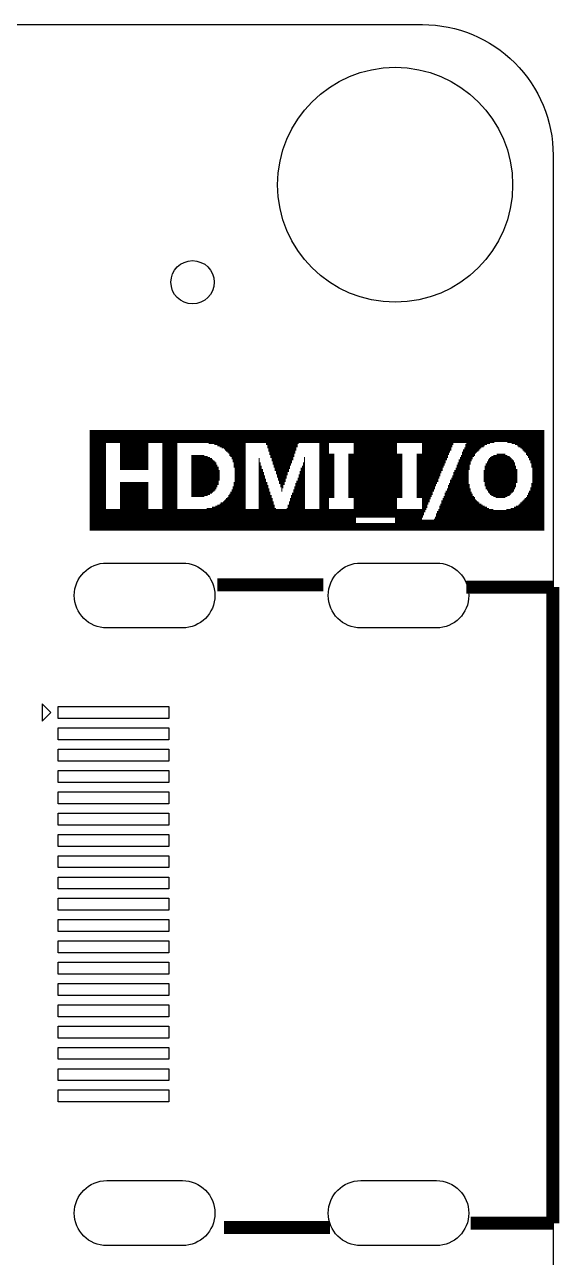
# Model space of a CAD drawing. Extents: x -16 to 114, y 9 to 99.
# Drawn here: x 101.39 to 113.94, y 70.25 to 99.19 of the extents above; entities that cross this region are included whole.
import ezdxf

# ---------------------------------------------------------------- set-up
doc = ezdxf.new("R2010")
doc.units = 0
for name, color, linetype in [('BG_OUTLINE', 7, 'CONTINUOUS'), ('MA_PEN3', 231, 'CONTINUOUS'), ('PG_SILKSCREEN_TOP', 120, 'CONTINUOUS'), ('PIN_TOP', 92, 'CONTINUOUS')]:
    doc.layers.add(name, color=color, linetype=linetype)

msp = doc.modelspace()

# ---------------------------------------------------------------- linework, layer by layer
at = {"layer": 'BG_OUTLINE'}
msp.add_lwpolyline([(-13.1341, 99.1898), (110.731, 99.1898, -0.414216), (113.7971, 96.1238), (113.7999, 12.1768), (113.7971, 12.2634, -0.414229), (110.731, 9.1973), (-13.2283, 9.1973), (-13.1267, 9.205, -0.414216), (-16.1928, 12.271), (-16.2001, 96.1238, -0.414209)], format="xyb", close=True, dxfattribs=at)
at = {"layer": 'MA_PEN3', "const_width": 0.0254}
for points in [[(102.9208, 89.662), (113.5888, 89.662)], [(102.9208, 89.6366), (113.5888, 89.6366)], [(102.9208, 89.6112), (113.5888, 89.6112)], [(102.9208, 89.5858), (113.5888, 89.5858)], [(102.9208, 89.5604), (113.5888, 89.5604)], [(102.9208, 89.535), (113.5888, 89.535)], [(102.9208, 89.5096), (113.5888, 89.5096)], [(102.9208, 89.4842), (113.5888, 89.4842)], [(102.9208, 89.4588), (113.5888, 89.4588)], [(102.9208, 89.4334), (113.5888, 89.4334)], [(102.9208, 89.408), (113.5888, 89.408)], [(102.9208, 89.3826), (112.4204, 89.3826)], [(102.9208, 89.3572), (103.3018, 89.3572)], [(102.9208, 89.3318), (103.3018, 89.3318)], [(102.9208, 89.3064), (103.3018, 89.3064)], [(102.9208, 89.281), (103.3018, 89.281)], [(102.9208, 89.2556), (103.3018, 89.2556)], [(102.9208, 89.2302), (103.3018, 89.2302)], [(102.9208, 89.2048), (103.3018, 89.2048)], [(102.9208, 89.1794), (103.3018, 89.1794)], [(102.9208, 89.154), (103.3018, 89.154)], [(102.9208, 89.1286), (103.3018, 89.1286)], [(103.632, 89.3572), (104.2924, 89.3572)], [(103.632, 89.3318), (104.2924, 89.3318)], [(103.632, 89.3064), (104.2924, 89.3064)], [(103.632, 89.281), (104.2924, 89.281)], [(103.632, 89.2556), (104.2924, 89.2556)], [(103.632, 89.2302), (104.2924, 89.2302)], [(103.632, 89.2048), (104.2924, 89.2048)], [(103.632, 89.1794), (104.2924, 89.1794)], [(103.632, 89.154), (104.2924, 89.154)], [(103.632, 89.1286), (104.2924, 89.1286)], [(104.6226, 89.3572), (104.9782, 89.3572)], [(104.6226, 89.3318), (104.9782, 89.3318)], [(104.6226, 89.3064), (104.9782, 89.3064)], [(104.6226, 89.281), (104.9782, 89.281)], [(104.6226, 89.2556), (104.9782, 89.2556)], [(104.6226, 89.2302), (104.9782, 89.2302)], [(104.6226, 89.2048), (104.9782, 89.2048)], [(104.6226, 89.1794), (104.9782, 89.1794)], [(104.6226, 89.154), (104.9782, 89.154)], [(104.6226, 89.1286), (104.9782, 89.1286)], [(105.7148, 89.3572), (106.5784, 89.3572)], [(105.8418, 89.3318), (106.5784, 89.3318)], [(105.918, 89.3064), (106.5784, 89.3064)], [(105.9688, 89.281), (106.5784, 89.281)], [(106.0196, 89.2556), (106.5784, 89.2556)], [(106.0704, 89.2302), (106.5784, 89.2302)], [(106.0958, 89.2048), (106.5784, 89.2048)], [(106.1212, 89.1794), (106.5784, 89.1794)], [(106.1466, 89.154), (106.5784, 89.154)], [(106.172, 89.1286), (106.5784, 89.1286)], [(107.061, 89.3572), (107.823, 89.3572)], [(107.061, 89.3318), (107.7976, 89.3318)], [(107.0864, 89.3064), (107.7976, 89.3064)], [(107.0864, 89.281), (107.7976, 89.281)], [(107.0864, 89.2556), (107.7722, 89.2556)], [(107.1118, 89.2302), (107.7722, 89.2302)], [(107.1118, 89.2048), (107.7722, 89.2048)], [(107.1118, 89.1794), (107.7468, 89.1794)], [(107.1372, 89.154), (107.7468, 89.154)], [(107.1372, 89.1286), (107.7468, 89.1286)], [(108.3056, 89.3572), (108.5342, 89.3572)], [(108.3056, 89.3318), (108.5342, 89.3318)], [(108.3056, 89.3064), (108.5342, 89.3064)], [(108.3056, 89.281), (108.5342, 89.281)], [(108.3056, 89.2556), (108.5342, 89.2556)], [(108.3056, 89.2302), (108.5342, 89.2302)], [(108.3056, 89.2048), (108.5342, 89.2048)], [(108.3056, 89.1794), (108.5342, 89.1794)], [(108.3056, 89.154), (108.5342, 89.154)], [(108.3056, 89.1286), (108.5342, 89.1286)], [(109.1184, 89.3572), (110.1344, 89.3572)], [(109.1184, 89.3318), (110.1344, 89.3318)], [(109.1184, 89.3064), (110.1344, 89.3064)], [(109.1184, 89.281), (110.1344, 89.281)], [(109.1184, 89.2556), (110.1344, 89.2556)], [(109.1184, 89.2302), (110.1344, 89.2302)], [(109.1184, 89.2048), (110.1344, 89.2048)], [(109.1184, 89.1794), (110.1344, 89.1794)], [(109.1184, 89.154), (110.1344, 89.154)], [(109.1184, 89.1286), (110.1344, 89.1286)], [(110.7186, 89.3572), (111.4552, 89.3572)], [(110.7186, 89.3318), (111.4552, 89.3318)], [(110.7186, 89.3064), (111.4298, 89.3064)], [(110.7186, 89.281), (111.4298, 89.281)], [(110.7186, 89.2556), (111.4044, 89.2556)], [(110.7186, 89.2302), (111.4044, 89.2302)], [(110.7186, 89.2048), (111.4044, 89.2048)], [(110.7186, 89.1794), (111.379, 89.1794)], [(110.7186, 89.154), (111.379, 89.154)], [(110.7186, 89.1286), (111.3536, 89.1286)], [(111.6584, 89.154), (112.014, 89.154)], [(111.6584, 89.1286), (111.9886, 89.1286)], [(111.6838, 89.2048), (112.0648, 89.2048)], [(111.6838, 89.1794), (112.0394, 89.1794)], [(111.7092, 89.2556), (112.1156, 89.2556)], [(111.7092, 89.2302), (112.0902, 89.2302)], [(111.7346, 89.3318), (112.2426, 89.3318)], [(111.7346, 89.3064), (112.1918, 89.3064)], [(111.7346, 89.281), (112.1664, 89.281)], [(111.76, 89.3572), (112.3188, 89.3572)], [(112.7252, 89.3826), (113.5888, 89.3826)], [(112.8268, 89.3572), (113.5888, 89.3572)], [(112.903, 89.3318), (113.5888, 89.3318)], [(112.9538, 89.3064), (113.5888, 89.3064)], [(112.9792, 89.281), (113.5888, 89.281)], [(113.03, 89.2556), (113.5888, 89.2556)], [(113.0554, 89.2302), (113.5888, 89.2302)], [(113.0808, 89.2048), (113.5888, 89.2048)], [(113.1062, 89.1794), (113.5888, 89.1794)], [(113.1316, 89.154), (113.5888, 89.154)], [(113.157, 89.1286), (113.5888, 89.1286)], [(102.9208, 89.1032), (103.3018, 89.1032)], [(102.9208, 89.0778), (103.3018, 89.0778)], [(102.9208, 89.0524), (103.3018, 89.0524)], [(102.9208, 89.027), (103.3018, 89.027)], [(102.9208, 89.0016), (103.3018, 89.0016)], [(102.9208, 88.9762), (103.3018, 88.9762)], [(102.9208, 88.9508), (103.3018, 88.9508)], [(102.9208, 88.9254), (103.3018, 88.9254)], [(102.9208, 88.9), (103.3018, 88.9)], [(102.9208, 88.8746), (103.3018, 88.8746)], [(102.9208, 88.8492), (103.3018, 88.8492)], [(103.632, 89.1032), (104.2924, 89.1032)], [(103.632, 89.0778), (104.2924, 89.0778)], [(103.632, 89.0524), (104.2924, 89.0524)], [(103.632, 89.027), (104.2924, 89.027)], [(103.632, 89.0016), (104.2924, 89.0016)], [(103.632, 88.9762), (104.2924, 88.9762)], [(103.632, 88.9508), (104.2924, 88.9508)], [(103.632, 88.9254), (104.2924, 88.9254)], [(103.632, 88.9), (104.2924, 88.9)], [(103.632, 88.8746), (104.2924, 88.8746)], [(103.632, 88.8492), (104.2924, 88.8492)], [(104.6226, 89.1032), (104.9782, 89.1032)], [(104.6226, 89.0778), (104.9782, 89.0778)], [(104.6226, 89.0524), (104.9782, 89.0524)], [(104.6226, 89.027), (104.9782, 89.027)], [(104.6226, 89.0016), (104.9782, 89.0016)], [(104.6226, 88.9762), (104.9782, 88.9762)], [(104.6226, 88.9508), (104.9782, 88.9508)], [(104.6226, 88.9254), (104.9782, 88.9254)], [(104.6226, 88.9), (104.9782, 88.9)], [(104.6226, 88.8746), (104.9782, 88.8746)], [(104.6226, 88.8492), (104.9782, 88.8492)], [(105.3084, 89.0778), (105.6132, 89.0778)], [(105.3084, 89.0524), (105.6894, 89.0524)], [(105.3084, 89.027), (105.7402, 89.027)], [(105.3084, 89.0016), (105.791, 89.0016)], [(105.3084, 88.9762), (105.8164, 88.9762)], [(105.3084, 88.9508), (105.8418, 88.9508)], [(105.3084, 88.9254), (105.8672, 88.9254)], [(105.3084, 88.9), (105.8926, 88.9)], [(105.3084, 88.8746), (105.8926, 88.8746)], [(105.3084, 88.8492), (105.918, 88.8492)], [(106.1974, 89.1032), (106.5784, 89.1032)], [(106.1974, 89.0778), (106.5784, 89.0778)], [(106.2228, 89.0524), (106.5784, 89.0524)], [(106.2482, 89.027), (106.5784, 89.027)], [(106.2482, 89.0016), (106.5784, 89.0016)], [(106.2736, 88.9762), (106.5784, 88.9762)], [(106.2736, 88.9508), (106.5784, 88.9508)], [(106.2736, 88.9254), (106.5784, 88.9254)], [(106.299, 88.9), (106.5784, 88.9)], [(106.299, 88.8746), (106.5784, 88.8746)], [(106.299, 88.8492), (106.5784, 88.8492)], [(106.8832, 89.0016), (106.9086, 89.0016)], [(106.8832, 88.9762), (106.9086, 88.9762)], [(106.8832, 88.9508), (106.9086, 88.9508)], [(106.8832, 88.9254), (106.9086, 88.9254)], [(106.8832, 88.9), (106.934, 88.9)], [(106.8832, 88.8746), (106.934, 88.8746)], [(106.8832, 88.8492), (106.934, 88.8492)], [(107.1372, 89.1032), (107.7214, 89.1032)], [(107.1626, 89.0778), (107.7214, 89.0778)], [(107.1626, 89.0524), (107.7214, 89.0524)], [(107.1626, 89.027), (107.696, 89.027)], [(107.188, 89.0016), (107.696, 89.0016)], [(107.188, 88.9762), (107.696, 88.9762)], [(107.188, 88.9508), (107.6706, 88.9508)], [(107.2134, 88.9254), (107.6706, 88.9254)], [(107.2134, 88.9), (107.6706, 88.9)], [(107.2134, 88.8746), (107.6452, 88.8746)], [(107.2388, 88.8492), (107.6452, 88.8492)], [(107.9246, 88.9), (107.9754, 88.9)], [(107.9246, 88.8746), (107.9754, 88.8746)], [(107.9246, 88.8492), (107.9754, 88.8492)], [(107.95, 89.027), (107.9754, 89.027)], [(107.95, 89.0016), (107.9754, 89.0016)], [(107.95, 88.9762), (107.9754, 88.9762)], [(107.95, 88.9508), (107.9754, 88.9508)], [(107.95, 88.9254), (107.9754, 88.9254)], [(108.3056, 89.1032), (108.6612, 89.1032)], [(108.3056, 89.0778), (108.6612, 89.0778)], [(108.3056, 89.0524), (108.6612, 89.0524)], [(108.3056, 89.027), (108.6612, 89.027)], [(108.3056, 89.0016), (108.6612, 89.0016)], [(108.3056, 88.9762), (108.6612, 88.9762)], [(108.3056, 88.9508), (108.6612, 88.9508)], [(108.3056, 88.9254), (108.6612, 88.9254)], [(108.3056, 88.9), (108.6612, 88.9)], [(108.3056, 88.8746), (108.6612, 88.8746)], [(108.3056, 88.8492), (108.6612, 88.8492)], [(108.9914, 89.1032), (110.2614, 89.1032)], [(108.9914, 89.0778), (110.2614, 89.0778)], [(108.9914, 89.0524), (110.2614, 89.0524)], [(108.9914, 89.027), (110.2614, 89.027)], [(108.9914, 89.0016), (110.2614, 89.0016)], [(108.9914, 88.9762), (110.2614, 88.9762)], [(108.9914, 88.9508), (110.2614, 88.9508)], [(108.9914, 88.9254), (110.2614, 88.9254)], [(108.9914, 88.9), (110.2614, 88.9)], [(108.9914, 88.8746), (110.2614, 88.8746)], [(108.9914, 88.8492), (110.2614, 88.8492)], [(110.5916, 89.1032), (111.3536, 89.1032)], [(110.5916, 89.0778), (111.3282, 89.0778)], [(110.5916, 89.0524), (111.3282, 89.0524)], [(110.5916, 89.027), (111.3282, 89.027)], [(110.5916, 89.0016), (111.3028, 89.0016)], [(110.5916, 88.9762), (111.3028, 88.9762)], [(110.5916, 88.9508), (111.2774, 88.9508)], [(110.5916, 88.9254), (111.2774, 88.9254)], [(110.5916, 88.9), (111.2774, 88.9)], [(110.5916, 88.8746), (111.252, 88.8746)], [(110.5916, 88.8492), (111.252, 88.8492)], [(111.5314, 88.8492), (111.8362, 88.8492)], [(111.5568, 88.9), (111.8616, 88.9)], [(111.5568, 88.8746), (111.8616, 88.8746)], [(111.5822, 88.9762), (111.887, 88.9762)], [(111.5822, 88.9508), (111.887, 88.9508)], [(111.5822, 88.9254), (111.8616, 88.9254)], [(111.6076, 89.027), (111.9124, 89.027)], [(111.6076, 89.0016), (111.9124, 89.0016)], [(111.633, 89.0778), (111.9632, 89.0778)], [(111.633, 89.0524), (111.9378, 89.0524)], [(111.6584, 89.1032), (111.9632, 89.1032)], [(112.2172, 88.8746), (112.903, 88.8746)], [(112.2172, 88.8492), (112.903, 88.8492)], [(112.2426, 88.9254), (112.8776, 88.9254)], [(112.2426, 88.9), (112.903, 88.9)], [(112.268, 88.9762), (112.8522, 88.9762)], [(112.268, 88.9508), (112.8776, 88.9508)], [(112.2934, 89.0016), (112.8268, 89.0016)], [(112.3188, 89.027), (112.8014, 89.027)], [(112.3442, 89.0524), (112.776, 89.0524)], [(112.395, 89.0778), (112.7252, 89.0778)], [(112.4712, 89.1032), (112.6744, 89.1032)], [(113.157, 89.1032), (113.5888, 89.1032)], [(113.1824, 89.0778), (113.5888, 89.0778)], [(113.2078, 89.0524), (113.5888, 89.0524)], [(113.2078, 89.027), (113.5888, 89.027)], [(113.2332, 89.0016), (113.5888, 89.0016)], [(113.2332, 88.9762), (113.5888, 88.9762)], [(113.2586, 88.9508), (113.5888, 88.9508)], [(113.2586, 88.9254), (113.5888, 88.9254)], [(113.2586, 88.9), (113.5888, 88.9)], [(113.284, 88.8746), (113.5888, 88.8746)], [(113.284, 88.8492), (113.5888, 88.8492)], [(102.9208, 88.8238), (103.3018, 88.8238)], [(102.9208, 88.7984), (103.3018, 88.7984)], [(102.9208, 88.773), (103.3018, 88.773)], [(102.9208, 88.7476), (103.3018, 88.7476)], [(102.9208, 88.7222), (103.3018, 88.7222)], [(102.9208, 88.6968), (103.3018, 88.6968)], [(102.9208, 88.6714), (103.3018, 88.6714)], [(102.9208, 88.646), (103.3018, 88.646)], [(102.9208, 88.6206), (103.3018, 88.6206)], [(102.9208, 88.5952), (103.3018, 88.5952)], [(102.9208, 88.5698), (103.3018, 88.5698)], [(102.9208, 88.5444), (103.3018, 88.5444)], [(103.632, 88.8238), (104.2924, 88.8238)], [(103.632, 88.7984), (104.2924, 88.7984)], [(103.632, 88.773), (104.2924, 88.773)], [(103.632, 88.7476), (104.2924, 88.7476)], [(104.6226, 88.8238), (104.9782, 88.8238)], [(104.6226, 88.7984), (104.9782, 88.7984)], [(104.6226, 88.773), (104.9782, 88.773)], [(104.6226, 88.7476), (104.9782, 88.7476)], [(104.6226, 88.7222), (104.9782, 88.7222)], [(104.6226, 88.6968), (104.9782, 88.6968)], [(104.6226, 88.6714), (104.9782, 88.6714)], [(104.6226, 88.646), (104.9782, 88.646)], [(104.6226, 88.6206), (104.9782, 88.6206)], [(104.6226, 88.5952), (104.9782, 88.5952)], [(104.6226, 88.5698), (104.9782, 88.5698)], [(104.6226, 88.5444), (104.9782, 88.5444)], [(105.3084, 88.8238), (105.918, 88.8238)], [(105.3084, 88.7984), (105.9434, 88.7984)], [(105.3084, 88.773), (105.9434, 88.773)], [(105.3084, 88.7476), (105.9434, 88.7476)], [(105.3084, 88.7222), (105.9688, 88.7222)], [(105.3084, 88.6968), (105.9688, 88.6968)], [(105.3084, 88.6714), (105.9688, 88.6714)], [(105.3084, 88.646), (105.9688, 88.646)], [(105.3084, 88.6206), (105.9688, 88.6206)], [(105.3084, 88.5952), (105.9688, 88.5952)], [(105.3084, 88.5698), (105.9688, 88.5698)], [(105.3084, 88.5444), (105.9688, 88.5444)], [(106.299, 88.8238), (106.5784, 88.8238)], [(106.299, 88.7984), (106.5784, 88.7984)], [(106.3244, 88.773), (106.5784, 88.773)], [(106.3244, 88.7476), (106.5784, 88.7476)], [(106.3244, 88.7222), (106.5784, 88.7222)], [(106.3244, 88.6968), (106.5784, 88.6968)], [(106.3244, 88.6714), (106.5784, 88.6714)], [(106.3244, 88.646), (106.5784, 88.646)], [(106.3244, 88.6206), (106.5784, 88.6206)], [(106.3244, 88.5952), (106.5784, 88.5952)], [(106.3244, 88.5698), (106.5784, 88.5698)], [(106.3244, 88.5444), (106.5784, 88.5444)], [(106.8832, 88.8238), (106.9594, 88.8238)], [(106.8832, 88.7984), (106.9594, 88.7984)], [(106.8832, 88.773), (106.9594, 88.773)], [(106.8832, 88.7476), (106.9848, 88.7476)], [(106.8832, 88.7222), (106.9848, 88.7222)], [(106.8832, 88.6968), (106.9848, 88.6968)], [(106.8832, 88.6714), (107.0102, 88.6714)], [(106.8832, 88.646), (107.0102, 88.646)], [(106.8832, 88.6206), (107.0102, 88.6206)], [(106.8832, 88.5952), (107.0356, 88.5952)], [(106.8832, 88.5698), (107.0356, 88.5698)], [(106.8832, 88.5444), (107.0356, 88.5444)], [(107.2388, 88.8238), (107.6198, 88.8238)], [(107.2388, 88.7984), (107.6198, 88.7984)], [(107.2642, 88.773), (107.6198, 88.773)], [(107.2642, 88.7476), (107.5944, 88.7476)], [(107.2642, 88.7222), (107.5944, 88.7222)], [(107.2896, 88.6968), (107.5944, 88.6968)], [(107.2896, 88.6714), (107.569, 88.6714)], [(107.2896, 88.646), (107.569, 88.646)], [(107.315, 88.6206), (107.569, 88.6206)], [(107.315, 88.5952), (107.5436, 88.5952)], [(107.315, 88.5698), (107.5436, 88.5698)], [(107.3404, 88.5444), (107.5436, 88.5444)], [(107.7976, 88.5444), (107.9754, 88.5444)], [(107.823, 88.6206), (107.9754, 88.6206)], [(107.823, 88.5952), (107.9754, 88.5952)], [(107.823, 88.5698), (107.9754, 88.5698)], [(107.8484, 88.6968), (107.9754, 88.6968)], [(107.8484, 88.6714), (107.9754, 88.6714)], [(107.8484, 88.646), (107.9754, 88.646)], [(107.8738, 88.773), (107.9754, 88.773)], [(107.8738, 88.7476), (107.9754, 88.7476)], [(107.8738, 88.7222), (107.9754, 88.7222)], [(107.8992, 88.8238), (107.9754, 88.8238)], [(107.8992, 88.7984), (107.9754, 88.7984)], [(108.3056, 88.8238), (108.6612, 88.8238)], [(108.3056, 88.7984), (108.6612, 88.7984)], [(108.3056, 88.773), (108.6612, 88.773)], [(108.3056, 88.7476), (108.6612, 88.7476)], [(108.3056, 88.7222), (108.6612, 88.7222)], [(108.3056, 88.6968), (108.6612, 88.6968)], [(108.3056, 88.6714), (108.6612, 88.6714)], [(108.3056, 88.646), (108.6612, 88.646)], [(108.3056, 88.6206), (108.6612, 88.6206)], [(108.3056, 88.5952), (108.6612, 88.5952)], [(108.3056, 88.5698), (108.6612, 88.5698)], [(108.3056, 88.5444), (108.6612, 88.5444)], [(108.9914, 88.8238), (110.2614, 88.8238)], [(108.9914, 88.7984), (110.2614, 88.7984)], [(108.9914, 88.773), (110.2614, 88.773)], [(108.9914, 88.7476), (110.2614, 88.7476)], [(108.9914, 88.7222), (110.2614, 88.7222)], [(108.9914, 88.6968), (110.2614, 88.6968)], [(108.9914, 88.6714), (110.2614, 88.6714)], [(108.9914, 88.646), (110.2614, 88.646)], [(108.9914, 88.6206), (110.2614, 88.6206)], [(108.9914, 88.5952), (110.2614, 88.5952)], [(108.9914, 88.5698), (110.2614, 88.5698)], [(108.9914, 88.5444), (110.2614, 88.5444)], [(110.5916, 88.8238), (111.2266, 88.8238)], [(110.5916, 88.7984), (111.2266, 88.7984)], [(110.5916, 88.773), (111.2012, 88.773)], [(110.5916, 88.7476), (111.2012, 88.7476)], [(110.5916, 88.7222), (111.2012, 88.7222)], [(110.5916, 88.6968), (111.1758, 88.6968)], [(110.5916, 88.6714), (111.1758, 88.6714)], [(110.5916, 88.646), (111.1504, 88.646)], [(110.5916, 88.6206), (111.1504, 88.6206)], [(110.5916, 88.5952), (111.1504, 88.5952)], [(110.5916, 88.5698), (111.125, 88.5698)], [(110.5916, 88.5444), (111.125, 88.5444)], [(111.4044, 88.5444), (111.8108, 88.5444)], [(111.4298, 88.5952), (111.8108, 88.5952)], [(111.4298, 88.5698), (111.8108, 88.5698)], [(111.4552, 88.6714), (111.8108, 88.6714)], [(111.4552, 88.646), (111.8108, 88.646)], [(111.4552, 88.6206), (111.8108, 88.6206)], [(111.4806, 88.7222), (111.8108, 88.7222)], [(111.4806, 88.6968), (111.8108, 88.6968)], [(111.506, 88.773), (111.8362, 88.773)], [(111.506, 88.7476), (111.8362, 88.7476)], [(111.5314, 88.8238), (111.8362, 88.8238)], [(111.5314, 88.7984), (111.8362, 88.7984)], [(112.1664, 88.7222), (112.9538, 88.7222)], [(112.1664, 88.6968), (112.9538, 88.6968)], [(112.1664, 88.6714), (112.9538, 88.6714)], [(112.1664, 88.646), (112.9538, 88.646)], [(112.1664, 88.6206), (112.9538, 88.6206)], [(112.1664, 88.5952), (112.9538, 88.5952)], [(112.1664, 88.5698), (112.9538, 88.5698)], [(112.1664, 88.5444), (112.9538, 88.5444)], [(112.1918, 88.8238), (112.9284, 88.8238)], [(112.1918, 88.7984), (112.9284, 88.7984)], [(112.1918, 88.773), (112.9284, 88.773)], [(112.1918, 88.7476), (112.9538, 88.7476)], [(113.284, 88.8238), (113.5888, 88.8238)], [(113.284, 88.7984), (113.5888, 88.7984)], [(113.3094, 88.773), (113.5888, 88.773)], [(113.3094, 88.7476), (113.5888, 88.7476)], [(113.3094, 88.7222), (113.5888, 88.7222)], [(113.3094, 88.6968), (113.5888, 88.6968)], [(113.3094, 88.6714), (113.5888, 88.6714)], [(113.3094, 88.646), (113.5888, 88.646)], [(113.3094, 88.6206), (113.5888, 88.6206)], [(113.3094, 88.5952), (113.5888, 88.5952)], [(113.3094, 88.5698), (113.5888, 88.5698)], [(113.3094, 88.5444), (113.5888, 88.5444)], [(102.9208, 88.519), (103.3018, 88.519)], [(102.9208, 88.4936), (103.3018, 88.4936)], [(102.9208, 88.4682), (103.3018, 88.4682)], [(102.9208, 88.4428), (103.3018, 88.4428)], [(102.9208, 88.4174), (103.3018, 88.4174)], [(102.9208, 88.392), (103.3018, 88.392)], [(102.9208, 88.3666), (103.3018, 88.3666)], [(102.9208, 88.3412), (103.3018, 88.3412)], [(102.9208, 88.3158), (103.3018, 88.3158)], [(102.9208, 88.2904), (103.3018, 88.2904)], [(102.9208, 88.265), (103.3018, 88.265)], [(103.632, 88.4428), (104.2924, 88.4428)], [(103.632, 88.4174), (104.2924, 88.4174)], [(103.632, 88.392), (104.2924, 88.392)], [(103.632, 88.3666), (104.2924, 88.3666)], [(103.632, 88.3412), (104.2924, 88.3412)], [(103.632, 88.3158), (104.2924, 88.3158)], [(103.632, 88.2904), (104.2924, 88.2904)], [(103.632, 88.265), (104.2924, 88.265)], [(104.6226, 88.519), (104.9782, 88.519)], [(104.6226, 88.4936), (104.9782, 88.4936)], [(104.6226, 88.4682), (104.9782, 88.4682)], [(104.6226, 88.4428), (104.9782, 88.4428)], [(104.6226, 88.4174), (104.9782, 88.4174)], [(104.6226, 88.392), (104.9782, 88.392)], [(104.6226, 88.3666), (104.9782, 88.3666)], [(104.6226, 88.3412), (104.9782, 88.3412)], [(104.6226, 88.3158), (104.9782, 88.3158)], [(104.6226, 88.2904), (104.9782, 88.2904)], [(104.6226, 88.265), (104.9782, 88.265)], [(105.3084, 88.519), (105.9688, 88.519)], [(105.3084, 88.4936), (105.9688, 88.4936)], [(105.3084, 88.4682), (105.9434, 88.4682)], [(105.3084, 88.4428), (105.9434, 88.4428)], [(105.3084, 88.4174), (105.9434, 88.4174)], [(105.3084, 88.392), (105.9434, 88.392)], [(105.3084, 88.3666), (105.918, 88.3666)], [(105.3084, 88.3412), (105.918, 88.3412)], [(105.3084, 88.3158), (105.8926, 88.3158)], [(105.3084, 88.2904), (105.8926, 88.2904)], [(105.3084, 88.265), (105.8672, 88.265)], [(106.2482, 88.265), (106.5784, 88.265)], [(106.2736, 88.3412), (106.5784, 88.3412)], [(106.2736, 88.3158), (106.5784, 88.3158)], [(106.2736, 88.2904), (106.5784, 88.2904)], [(106.299, 88.4428), (106.5784, 88.4428)], [(106.299, 88.4174), (106.5784, 88.4174)], [(106.299, 88.392), (106.5784, 88.392)], [(106.299, 88.3666), (106.5784, 88.3666)], [(106.3244, 88.519), (106.5784, 88.519)], [(106.3244, 88.4936), (106.5784, 88.4936)], [(106.3244, 88.4682), (106.5784, 88.4682)], [(106.8832, 88.519), (107.061, 88.519)], [(106.8832, 88.4936), (107.061, 88.4936)], [(106.8832, 88.4682), (107.061, 88.4682)], [(106.8832, 88.4428), (107.0864, 88.4428)], [(106.8832, 88.4174), (107.0864, 88.4174)], [(106.8832, 88.392), (107.0864, 88.392)], [(106.8832, 88.3666), (107.1118, 88.3666)], [(106.8832, 88.3412), (107.1118, 88.3412)], [(106.8832, 88.3158), (107.1118, 88.3158)], [(106.8832, 88.2904), (107.1372, 88.2904)], [(106.8832, 88.265), (107.1372, 88.265)], [(107.3404, 88.519), (107.5182, 88.519)], [(107.3404, 88.4936), (107.5182, 88.4936)], [(107.3658, 88.4682), (107.5182, 88.4682)], [(107.3658, 88.4428), (107.4928, 88.4428)], [(107.3658, 88.4174), (107.4928, 88.4174)], [(107.3912, 88.392), (107.4928, 88.392)], [(107.3912, 88.3666), (107.4674, 88.3666)], [(107.3912, 88.3412), (107.4674, 88.3412)], [(107.4166, 88.3158), (107.4674, 88.3158)], [(107.4166, 88.2904), (107.442, 88.2904)], [(107.4166, 88.265), (107.442, 88.265)], [(107.696, 88.265), (107.9754, 88.265)], [(107.7214, 88.3412), (107.9754, 88.3412)], [(107.7214, 88.3158), (107.9754, 88.3158)], [(107.7214, 88.2904), (107.9754, 88.2904)], [(107.7468, 88.4174), (107.9754, 88.4174)], [(107.7468, 88.392), (107.9754, 88.392)], [(107.7468, 88.3666), (107.9754, 88.3666)], [(107.7722, 88.4682), (107.9754, 88.4682)], [(107.7722, 88.4428), (107.9754, 88.4428)], [(107.7976, 88.519), (107.9754, 88.519)], [(107.7976, 88.4936), (107.9754, 88.4936)], [(108.3056, 88.519), (108.6612, 88.519)], [(108.3056, 88.4936), (108.6612, 88.4936)], [(108.3056, 88.4682), (108.6612, 88.4682)], [(108.3056, 88.4428), (108.6612, 88.4428)], [(108.3056, 88.4174), (108.6612, 88.4174)], [(108.3056, 88.392), (108.6612, 88.392)], [(108.3056, 88.3666), (108.6612, 88.3666)], [(108.3056, 88.3412), (108.6612, 88.3412)], [(108.3056, 88.3158), (108.6612, 88.3158)], [(108.3056, 88.2904), (108.6612, 88.2904)], [(108.3056, 88.265), (108.6612, 88.265)], [(108.9914, 88.519), (110.2614, 88.519)], [(108.9914, 88.4936), (110.2614, 88.4936)], [(108.9914, 88.4682), (110.2614, 88.4682)], [(108.9914, 88.4428), (110.2614, 88.4428)], [(108.9914, 88.4174), (110.2614, 88.4174)], [(108.9914, 88.392), (110.2614, 88.392)], [(108.9914, 88.3666), (110.2614, 88.3666)], [(108.9914, 88.3412), (110.2614, 88.3412)], [(108.9914, 88.3158), (110.2614, 88.3158)], [(108.9914, 88.2904), (110.2614, 88.2904)], [(108.9914, 88.265), (110.2614, 88.265)], [(110.5916, 88.519), (111.0996, 88.519)], [(110.5916, 88.4936), (111.0996, 88.4936)], [(110.5916, 88.4682), (111.0996, 88.4682)], [(110.5916, 88.4428), (111.0742, 88.4428)], [(110.5916, 88.4174), (111.0742, 88.4174)], [(110.5916, 88.392), (111.0488, 88.392)], [(110.5916, 88.3666), (111.0488, 88.3666)], [(110.5916, 88.3412), (111.0234, 88.3412)], [(110.5916, 88.3158), (111.0234, 88.3158)], [(110.5916, 88.2904), (111.0234, 88.2904)], [(110.5916, 88.265), (110.998, 88.265)], [(111.3028, 88.2904), (111.8616, 88.2904)], [(111.3028, 88.265), (111.8616, 88.265)], [(111.3282, 88.3666), (111.8362, 88.3666)], [(111.3282, 88.3412), (111.8362, 88.3412)], [(111.3282, 88.3158), (111.8362, 88.3158)], [(111.3536, 88.4174), (111.8108, 88.4174)], [(111.3536, 88.392), (111.8362, 88.392)], [(111.379, 88.4936), (111.8108, 88.4936)], [(111.379, 88.4682), (111.8108, 88.4682)], [(111.379, 88.4428), (111.8108, 88.4428)], [(111.4044, 88.519), (111.8108, 88.519)], [(112.1664, 88.519), (112.9538, 88.519)], [(112.1664, 88.4936), (112.9538, 88.4936)], [(112.1664, 88.4682), (112.9538, 88.4682)], [(112.1918, 88.4428), (112.9538, 88.4428)], [(112.1918, 88.4174), (112.9284, 88.4174)], [(112.1918, 88.392), (112.9284, 88.392)], [(112.1918, 88.3666), (112.9284, 88.3666)], [(112.2172, 88.3412), (112.9284, 88.3412)], [(112.2172, 88.3158), (112.903, 88.3158)], [(112.2172, 88.2904), (112.903, 88.2904)], [(112.2426, 88.265), (112.8776, 88.265)], [(113.2586, 88.3158), (113.5888, 88.3158)], [(113.2586, 88.2904), (113.5888, 88.2904)], [(113.2586, 88.265), (113.5888, 88.265)], [(113.284, 88.4174), (113.5888, 88.4174)], [(113.284, 88.392), (113.5888, 88.392)], [(113.284, 88.3666), (113.5888, 88.3666)], [(113.284, 88.3412), (113.5888, 88.3412)], [(113.3094, 88.519), (113.5888, 88.519)], [(113.3094, 88.4936), (113.5888, 88.4936)], [(113.3094, 88.4682), (113.5888, 88.4682)], [(113.3094, 88.4428), (113.5888, 88.4428)], [(102.9208, 88.2396), (103.3018, 88.2396)], [(102.9208, 88.2142), (103.3018, 88.2142)], [(102.9208, 88.1888), (103.3018, 88.1888)], [(102.9208, 88.1634), (103.3018, 88.1634)], [(102.9208, 88.138), (103.3018, 88.138)], [(102.9208, 88.1126), (103.3018, 88.1126)], [(102.9208, 88.0872), (103.3018, 88.0872)], [(102.9208, 88.0618), (103.3018, 88.0618)], [(102.9208, 88.0364), (103.3018, 88.0364)], [(102.9208, 88.011), (103.3018, 88.011)], [(102.9208, 87.9856), (103.3018, 87.9856)], [(103.632, 88.2396), (104.2924, 88.2396)], [(103.632, 88.2142), (104.2924, 88.2142)], [(103.632, 88.1888), (104.2924, 88.1888)], [(103.632, 88.1634), (104.2924, 88.1634)], [(103.632, 88.138), (104.2924, 88.138)], [(103.632, 88.1126), (104.2924, 88.1126)], [(103.632, 88.0872), (104.2924, 88.0872)], [(103.632, 88.0618), (104.2924, 88.0618)], [(103.632, 88.0364), (104.2924, 88.0364)], [(103.632, 88.011), (104.2924, 88.011)], [(103.632, 87.9856), (104.2924, 87.9856)], [(104.6226, 88.2396), (104.9782, 88.2396)], [(104.6226, 88.2142), (104.9782, 88.2142)], [(104.6226, 88.1888), (104.9782, 88.1888)], [(104.6226, 88.1634), (104.9782, 88.1634)], [(104.6226, 88.138), (104.9782, 88.138)], [(104.6226, 88.1126), (104.9782, 88.1126)], [(104.6226, 88.0872), (104.9782, 88.0872)], [(104.6226, 88.0618), (104.9782, 88.0618)], [(104.6226, 88.0364), (104.9782, 88.0364)], [(104.6226, 88.011), (104.9782, 88.011)], [(104.6226, 87.9856), (104.9782, 87.9856)], [(105.3084, 88.2396), (105.8418, 88.2396)], [(105.3084, 88.2142), (105.8164, 88.2142)], [(105.3084, 88.1888), (105.791, 88.1888)], [(105.3084, 88.1634), (105.7402, 88.1634)], [(105.3084, 88.138), (105.6894, 88.138)], [(105.3084, 88.1126), (105.6132, 88.1126)], [(106.045, 87.9856), (106.5784, 87.9856)], [(106.0704, 88.011), (106.5784, 88.011)], [(106.0958, 88.0364), (106.5784, 88.0364)], [(106.1212, 88.0618), (106.5784, 88.0618)], [(106.1466, 88.0872), (106.5784, 88.0872)], [(106.172, 88.138), (106.5784, 88.138)], [(106.172, 88.1126), (106.5784, 88.1126)], [(106.1974, 88.1634), (106.5784, 88.1634)], [(106.2228, 88.2142), (106.5784, 88.2142)], [(106.2228, 88.1888), (106.5784, 88.1888)], [(106.2482, 88.2396), (106.5784, 88.2396)], [(106.8832, 88.2396), (107.1372, 88.2396)], [(106.8832, 88.2142), (107.1626, 88.2142)], [(106.8832, 88.1888), (107.1626, 88.1888)], [(106.8832, 88.1634), (107.1626, 88.1634)], [(106.8832, 88.138), (107.188, 88.138)], [(106.8832, 88.1126), (107.188, 88.1126)], [(106.8832, 88.0872), (107.188, 88.0872)], [(106.8832, 88.0618), (107.2134, 88.0618)], [(106.8832, 88.0364), (107.2134, 88.0364)], [(106.8832, 88.011), (107.2134, 88.011)], [(106.8832, 87.9856), (107.2388, 87.9856)], [(107.4166, 88.2396), (107.442, 88.2396)], [(107.5944, 87.9856), (107.9754, 87.9856)], [(107.6198, 88.0618), (107.9754, 88.0618)], [(107.6198, 88.0364), (107.9754, 88.0364)], [(107.6198, 88.011), (107.9754, 88.011)], [(107.6452, 88.138), (107.9754, 88.138)], [(107.6452, 88.1126), (107.9754, 88.1126)], [(107.6452, 88.0872), (107.9754, 88.0872)], [(107.6706, 88.1888), (107.9754, 88.1888)], [(107.6706, 88.1634), (107.9754, 88.1634)], [(107.696, 88.2396), (107.9754, 88.2396)], [(107.696, 88.2142), (107.9754, 88.2142)], [(108.3056, 88.2396), (108.6612, 88.2396)], [(108.3056, 88.2142), (108.6612, 88.2142)], [(108.3056, 88.1888), (108.6612, 88.1888)], [(108.3056, 88.1634), (108.6612, 88.1634)], [(108.3056, 88.138), (108.6612, 88.138)], [(108.3056, 88.1126), (108.6612, 88.1126)], [(108.3056, 88.0872), (108.6612, 88.0872)], [(108.3056, 88.0618), (108.5342, 88.0618)], [(108.3056, 88.0364), (108.5342, 88.0364)], [(108.3056, 88.011), (108.5342, 88.011)], [(108.3056, 87.9856), (108.5342, 87.9856)], [(108.9914, 88.2396), (110.2614, 88.2396)], [(108.9914, 88.2142), (110.2614, 88.2142)], [(108.9914, 88.1888), (110.2614, 88.1888)], [(108.9914, 88.1634), (110.2614, 88.1634)], [(108.9914, 88.138), (110.2614, 88.138)], [(108.9914, 88.1126), (110.2614, 88.1126)], [(108.9914, 88.0872), (110.2614, 88.0872)], [(109.1184, 88.0618), (110.1344, 88.0618)], [(109.1184, 88.0364), (110.1344, 88.0364)], [(109.1184, 88.011), (110.1344, 88.011)], [(109.1184, 87.9856), (110.1344, 87.9856)], [(110.5916, 88.2396), (110.998, 88.2396)], [(110.5916, 88.2142), (110.9726, 88.2142)], [(110.5916, 88.1888), (110.9726, 88.1888)], [(110.5916, 88.1634), (110.9726, 88.1634)], [(110.5916, 88.138), (110.9472, 88.138)], [(110.5916, 88.1126), (110.9472, 88.1126)], [(110.5916, 88.0872), (110.9218, 88.0872)], [(110.7186, 88.0618), (110.9218, 88.0618)], [(110.7186, 88.0364), (110.8964, 88.0364)], [(110.7186, 88.011), (110.8964, 88.011)], [(110.7186, 87.9856), (110.8964, 87.9856)], [(111.1758, 88.011), (112.014, 88.011)], [(111.1758, 87.9856), (112.0394, 87.9856)], [(111.2012, 88.0618), (111.9632, 88.0618)], [(111.2012, 88.0364), (111.9886, 88.0364)], [(111.2266, 88.1126), (111.9378, 88.1126)], [(111.2266, 88.0872), (111.9632, 88.0872)], [(111.252, 88.1888), (111.887, 88.1888)], [(111.252, 88.1634), (111.9124, 88.1634)], [(111.252, 88.138), (111.9124, 88.138)], [(111.2774, 88.2396), (111.8616, 88.2396)], [(111.2774, 88.2142), (111.887, 88.2142)], [(112.268, 88.2396), (112.8776, 88.2396)], [(112.268, 88.2142), (112.8522, 88.2142)], [(112.2934, 88.1888), (112.8268, 88.1888)], [(112.3188, 88.1634), (112.8014, 88.1634)], [(112.3442, 88.138), (112.776, 88.138)], [(112.395, 88.1126), (112.7252, 88.1126)], [(112.4458, 88.0872), (112.6744, 88.0872)], [(113.0554, 87.9856), (113.5888, 87.9856)], [(113.0808, 88.011), (113.5888, 88.011)], [(113.1062, 88.0364), (113.5888, 88.0364)], [(113.1316, 88.0618), (113.5888, 88.0618)], [(113.157, 88.0872), (113.5888, 88.0872)], [(113.1824, 88.138), (113.5888, 88.138)], [(113.1824, 88.1126), (113.5888, 88.1126)], [(113.2078, 88.1888), (113.5888, 88.1888)], [(113.2078, 88.1634), (113.5888, 88.1634)], [(113.2332, 88.2396), (113.5888, 88.2396)], [(113.2332, 88.2142), (113.5888, 88.2142)], [(102.9208, 87.9602), (103.3018, 87.9602)], [(102.9208, 87.9348), (103.3018, 87.9348)], [(102.9208, 87.9094), (103.3018, 87.9094)], [(102.9208, 87.884), (103.3018, 87.884)], [(102.9208, 87.8586), (103.3018, 87.8586)], [(102.9208, 87.8332), (103.3018, 87.8332)], [(102.9208, 87.8078), (110.8202, 87.8078)], [(102.9208, 87.7824), (110.7948, 87.7824)], [(102.9208, 87.757), (110.7948, 87.757)], [(102.9208, 87.7316), (110.7694, 87.7316)], [(102.9208, 87.7062), (110.7694, 87.7062)], [(102.9208, 87.6808), (110.7694, 87.6808)], [(103.632, 87.9602), (104.2924, 87.9602)], [(103.632, 87.9348), (104.2924, 87.9348)], [(103.632, 87.9094), (104.2924, 87.9094)], [(103.632, 87.884), (104.2924, 87.884)], [(103.632, 87.8586), (104.2924, 87.8586)], [(103.632, 87.8332), (104.2924, 87.8332)], [(104.6226, 87.9602), (104.9782, 87.9602)], [(104.6226, 87.9348), (104.9782, 87.9348)], [(104.6226, 87.9094), (104.9782, 87.9094)], [(104.6226, 87.884), (104.9782, 87.884)], [(104.6226, 87.8586), (104.9782, 87.8586)], [(104.6226, 87.8332), (104.9782, 87.8332)], [(105.664, 87.8332), (106.5784, 87.8332)], [(105.791, 87.8586), (106.5784, 87.8586)], [(105.8672, 87.884), (106.5784, 87.884)], [(105.918, 87.9094), (106.5784, 87.9094)], [(105.9688, 87.9348), (106.5784, 87.9348)], [(105.9942, 87.9602), (106.5784, 87.9602)], [(106.8832, 87.9602), (107.2388, 87.9602)], [(106.8832, 87.9348), (107.2388, 87.9348)], [(106.8832, 87.9094), (107.2642, 87.9094)], [(106.8832, 87.884), (107.2642, 87.884)], [(106.8832, 87.8586), (107.2642, 87.8586)], [(106.8832, 87.8332), (107.2896, 87.8332)], [(107.5436, 87.8332), (107.9754, 87.8332)], [(107.569, 87.9094), (107.9754, 87.9094)], [(107.569, 87.884), (107.9754, 87.884)], [(107.569, 87.8586), (107.9754, 87.8586)], [(107.5944, 87.9602), (107.9754, 87.9602)], [(107.5944, 87.9348), (107.9754, 87.9348)], [(108.3056, 87.9602), (108.5342, 87.9602)], [(108.3056, 87.9348), (108.5342, 87.9348)], [(108.3056, 87.9094), (108.5342, 87.9094)], [(108.3056, 87.884), (108.5342, 87.884)], [(108.3056, 87.8586), (108.5342, 87.8586)], [(108.3056, 87.8332), (108.5342, 87.8332)], [(109.1184, 87.9602), (110.1344, 87.9602)], [(109.1184, 87.9348), (110.1344, 87.9348)], [(109.1184, 87.9094), (110.1344, 87.9094)], [(109.1184, 87.884), (110.1344, 87.884)], [(109.1184, 87.8586), (110.1344, 87.8586)], [(109.1184, 87.8332), (110.1344, 87.8332)], [(110.7186, 87.9602), (110.871, 87.9602)], [(110.7186, 87.9348), (110.871, 87.9348)], [(110.7186, 87.9094), (110.8456, 87.9094)], [(110.7186, 87.884), (110.8456, 87.884)], [(110.7186, 87.8586), (110.8456, 87.8586)], [(110.7186, 87.8332), (110.8202, 87.8332)], [(111.0488, 87.7062), (113.5888, 87.7062)], [(111.0488, 87.6808), (113.5888, 87.6808)], [(111.0742, 87.757), (113.5888, 87.757)], [(111.0742, 87.7316), (113.5888, 87.7316)], [(111.0996, 87.8078), (112.395, 87.8078)], [(111.0996, 87.7824), (113.5888, 87.7824)], [(111.125, 87.884), (112.1918, 87.884)], [(111.125, 87.8586), (112.2426, 87.8586)], [(111.125, 87.8332), (112.2934, 87.8332)], [(111.1504, 87.9348), (112.1156, 87.9348)], [(111.1504, 87.9094), (112.141, 87.9094)], [(111.1758, 87.9602), (112.0648, 87.9602)], [(112.6998, 87.8078), (113.5888, 87.8078)], [(112.8014, 87.8332), (113.5888, 87.8332)], [(112.8776, 87.8586), (113.5888, 87.8586)], [(112.9284, 87.884), (113.5888, 87.884)], [(112.9792, 87.9094), (113.5888, 87.9094)], [(113.0046, 87.9348), (113.5888, 87.9348)], [(113.03, 87.9602), (113.5888, 87.9602)], [(102.9208, 87.6554), (110.744, 87.6554)], [(102.9208, 87.63), (110.744, 87.63)], [(102.9208, 87.6046), (109.1692, 87.6046)], [(102.9208, 87.5792), (109.1692, 87.5792)], [(102.9208, 87.5538), (109.1692, 87.5538)], [(102.9208, 87.5284), (109.1692, 87.5284)], [(102.9208, 87.503), (109.1692, 87.503)], [(102.9208, 87.4776), (113.5888, 87.4776)], [(102.9208, 87.4522), (113.5888, 87.4522)], [(102.9208, 87.4268), (113.5888, 87.4268)], [(102.9208, 87.4014), (113.5888, 87.4014)], [(110.0836, 87.6046), (110.7186, 87.6046)], [(110.0836, 87.5792), (110.7186, 87.5792)], [(110.0836, 87.5538), (113.5888, 87.5538)], [(110.0836, 87.5284), (113.5888, 87.5284)], [(110.0836, 87.503), (113.5888, 87.503)], [(110.998, 87.5792), (113.5888, 87.5792)], [(111.0234, 87.63), (113.5888, 87.63)], [(111.0234, 87.6046), (113.5888, 87.6046)], [(111.0488, 87.6554), (113.5888, 87.6554)], [(102.9208, 87.376), (113.5888, 87.376)], [(102.9208, 87.3506), (113.5888, 87.3506)], [(102.9208, 87.3252), (113.5888, 87.3252)]]:
    msp.add_lwpolyline(points, dxfattribs=at)
at = {"layer": 'PG_SILKSCREEN_TOP', "const_width": 0.3048}
for points in [[(105.9167, 86.0364), (108.4059, 86.0364)], [(113.7907, 85.9856), (111.7587, 85.9856)], [(113.7907, 71.0504), (113.7907, 85.9856)], [(111.8603, 71.0504), (113.7907, 71.0504)], [(106.0691, 70.9488), (108.5583, 70.9488)]]:
    msp.add_lwpolyline(points, dxfattribs=at)
at = {"layer": 'PG_SILKSCREEN_TOP'}
msp.add_lwpolyline([(102.0051, 83.0392), (101.8019, 83.2424), (101.8019, 82.836)], close=True, dxfattribs=at)
at = {"layer": 'PIN_TOP'}
for points in [[(103.3203, 86.5513), (105.0963, 86.5513, -1), (105.0963, 85.0273), (103.3203, 85.0273, -1)], [(109.2804, 86.5513), (111.0564, 86.5513, -1), (111.0564, 85.0273), (109.2804, 85.0273, -1)], [(103.3203, 72.0512), (105.0963, 72.0512, -1), (105.0963, 70.5272), (103.3203, 70.5272, -1)], [(109.2804, 72.0512), (111.0564, 72.0512, -1), (111.0564, 70.5272), (109.2804, 70.5272, -1)]]:
    msp.add_lwpolyline(points, format="xyb", close=True, dxfattribs=at)
for points in [[(104.7782, 82.8992), (102.1783, 82.8992), (102.1783, 83.1792), (104.7782, 83.1792)], [(104.7782, 82.3992), (102.1783, 82.3992), (102.1783, 82.6791), (104.7782, 82.6791)], [(104.7782, 81.8992), (102.1783, 81.8992), (102.1783, 82.1792), (104.7782, 82.1792)], [(104.7782, 81.3992), (102.1783, 81.3992), (102.1783, 81.6791), (104.7782, 81.6791)], [(104.7782, 80.8992), (102.1783, 80.8992), (102.1783, 81.1792), (104.7782, 81.1792)], [(104.7782, 80.3992), (102.1783, 80.3992), (102.1783, 80.6791), (104.7782, 80.6791)], [(104.7782, 79.8992), (102.1783, 79.8992), (102.1783, 80.1792), (104.7782, 80.1792)], [(104.7782, 79.3992), (102.1783, 79.3992), (102.1783, 79.6791), (104.7782, 79.6791)], [(104.7782, 78.8992), (102.1783, 78.8992), (102.1783, 79.1792), (104.7782, 79.1792)], [(104.7782, 78.3992), (102.1783, 78.3992), (102.1783, 78.6791), (104.7782, 78.6791)], [(104.7782, 77.8992), (102.1783, 77.8992), (102.1783, 78.1792), (104.7782, 78.1792)], [(104.7782, 77.3992), (102.1783, 77.3992), (102.1783, 77.6791), (104.7782, 77.6791)], [(104.7782, 76.8992), (102.1783, 76.8992), (102.1783, 77.1792), (104.7782, 77.1792)], [(104.7782, 76.3992), (102.1783, 76.3992), (102.1783, 76.6791), (104.7782, 76.6791)], [(104.7782, 75.8992), (102.1783, 75.8992), (102.1783, 76.1792), (104.7782, 76.1792)], [(104.7782, 75.3992), (102.1783, 75.3992), (102.1783, 75.6791), (104.7782, 75.6791)], [(104.7782, 74.8992), (102.1783, 74.8992), (102.1783, 75.1792), (104.7782, 75.1792)], [(104.7782, 74.3992), (102.1783, 74.3992), (102.1783, 74.6791), (104.7782, 74.6791)], [(104.7782, 73.8992), (102.1783, 73.8992), (102.1783, 74.1792), (104.7782, 74.1792)]]:
    msp.add_lwpolyline(points, close=True, dxfattribs=at)
for centre, radius in [((110.0887, 95.4303), 2.758), ((105.3338, 93.1418), 0.508)]:
    msp.add_circle(centre, radius, dxfattribs=at)

doc.saveas('drawing.dxf')
